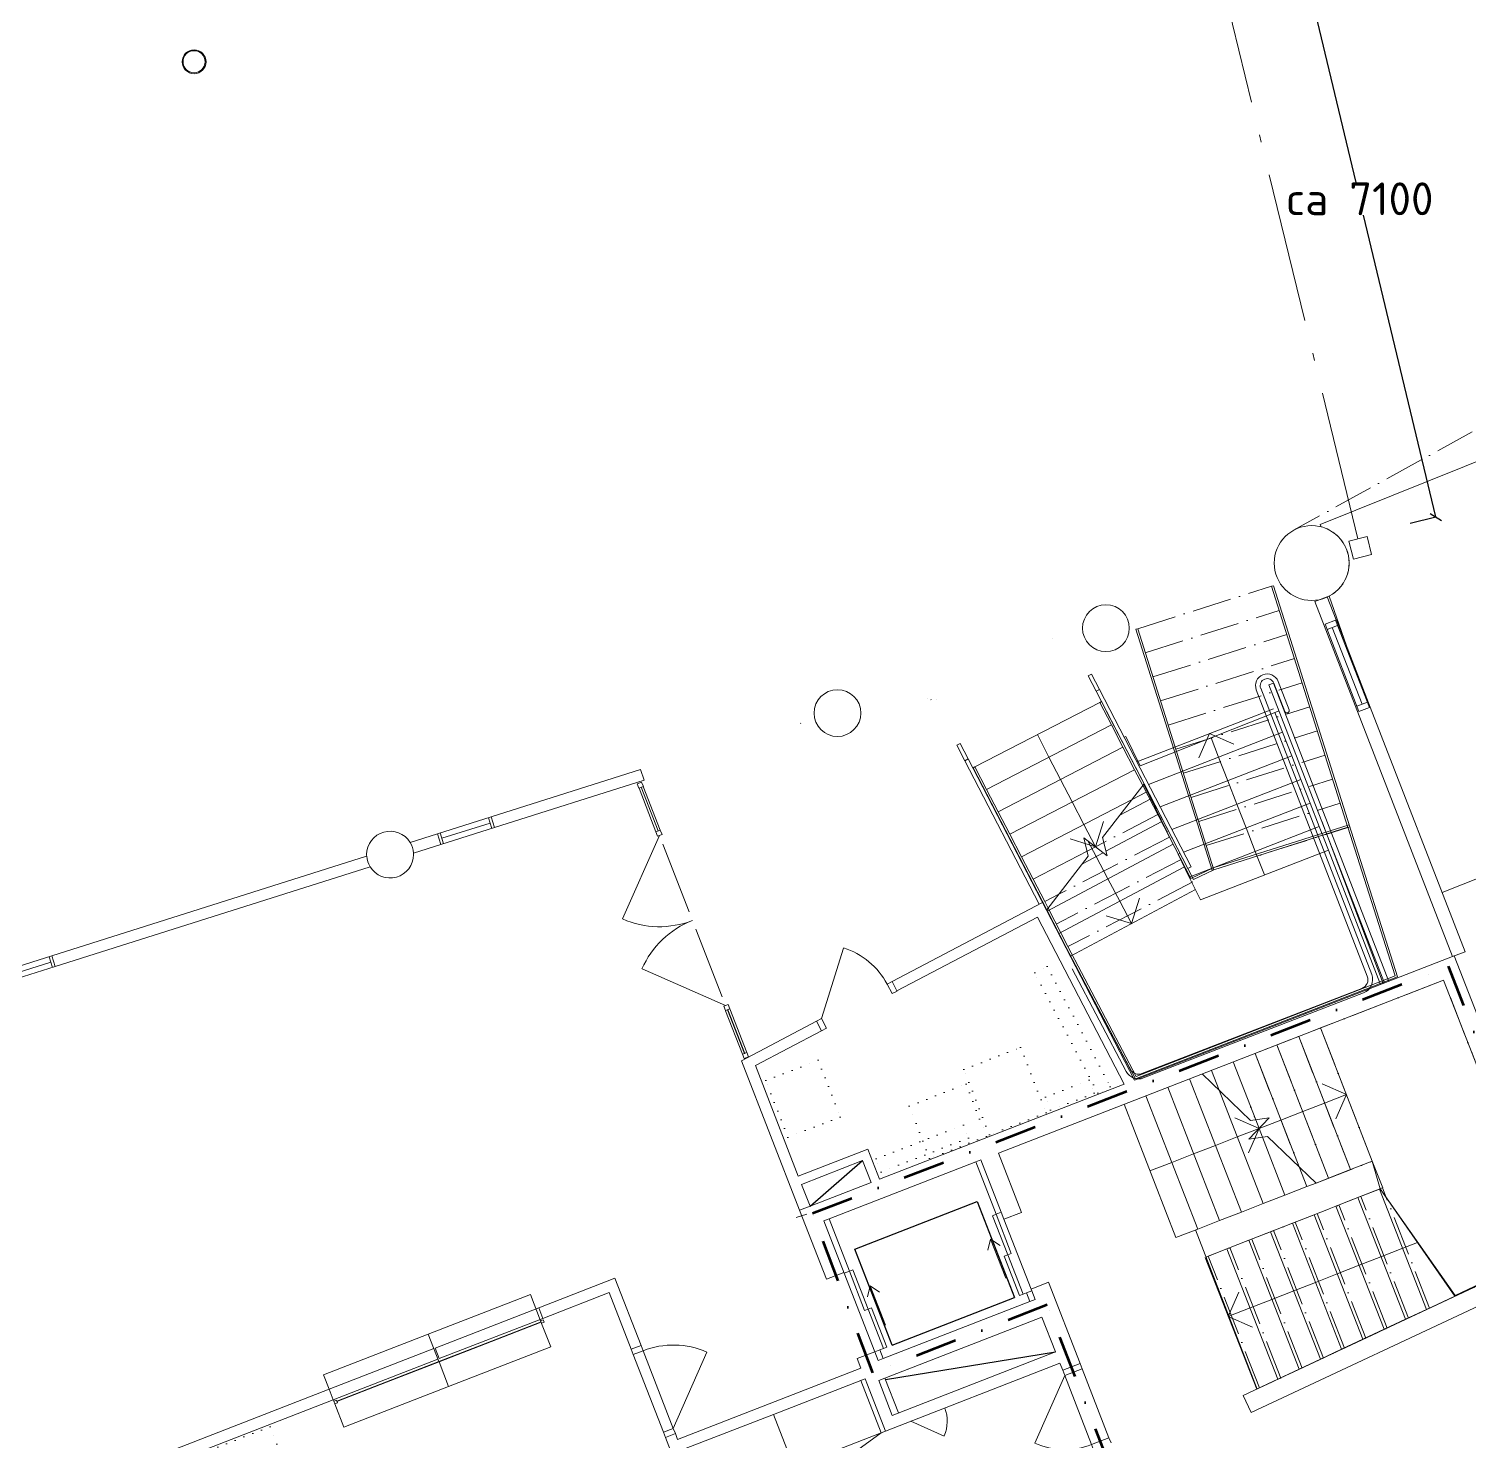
# Model space of a CAD drawing. Header units: millimetres. Extents: x -106764 to 80178, y -104573 to 57950.
# Drawn here: x -64953 to -49574, y -27259 to -12176 of the extents above; entities that cross this region are included whole.
import ezdxf

# ---------------------------------------------------------------- set-up
doc = ezdxf.new("R2010")
doc.units = ezdxf.units.MM
doc.header["$LTSCALE"] = 100
for name, pattern in [('1 Prickad', [1, 0, -1]), ('3 Punktstreckad', [6.2, 4.2, -1, 0, -1]), ('Brand EI 60', [10.5, 4.5, -3, 0, -3]), ('IMPORT-A_PSTRECK_4', [24, 16, -3.6, 0.8, -3.6]), ('IMPORT-DASHED_2', [6, 4, -2]), ('Overhead', [6.2, 4.2, -1, 0, -1])]:
    doc.linetypes.add(name, pattern=pattern)
doc.layers.get('DEFPOINTS').update_dxf_attribs({"lineweight": 9})
for name, color, linetype, lineweight in [('A-------T--', 1, 'Continuous', 13), ('A-13G---EDN', 1, 'Continuous', 9), ('A-27----', 1, '3 Punktstreckad', 13), ('A-27B---E-N', 7, 'Continuous', 18), ('A-27D---E-N', 7, 'Continuous', 9), ('A-3311-EA-', 3, 'Continuous', 9), ('A-42D--BE-N', 1, 'Continuous', 9), ('A-42D--CE-E', 1, 'Continuous', 13), ('A-42D--CE-N', 1, 'Continuous', 9), ('A-42D--FE-N', 1, 'Continuous', 9), ('A-43CB--E-N', 3, 'Continuous', 18), ('A-43CB--EJN', 1, 'Continuous', 9), ('A-44B---E-N', 1, 'Continuous', 9), ('A-45BY--E-N', 1, 'Continuous', 9), ('A-45CA--E-N', 1, 'Continuous', 9), ('A-45CA--EMN', 4, 'Overhead', 9), ('A-46B--BE-N', 1, 'Continuous', 9), ('A-46B--CE-N', 1, '1 Prickad', 9), ('A-46C---E-N', 1, 'Continuous', 9), ('A-B-B-EI-60', 6, 'Brand EI 60', 100), ('A036-B', 1, 'IMPORT-DASHED_2', 9), ('A037', 1, 'IMPORT-A_PSTRECK_4', 9), ('A042', 1, 'Continuous', 9), ('A046', 1, 'Continuous', 9), ('A046-O', 1, 'IMPORT-A_PSTRECK_4', 9), ('A050T', 1, 'Continuous', 9)]:
    doc.layers.add(name, color=color, linetype=linetype, lineweight=lineweight)
doc.styles.add('ISOCPEUR', font='isocpeur.ttf', dxfattribs={"height": 350})
doc.dimstyles.get("Standard").update_dxf_attribs({"dimtxt": 0.18, "dimasz": 0.18, "dimexe": 0.18, "dimexo": 0.0625, "dimgap": 0.09, "dimtad": 0, "dimtih": 1, "dimtoh": 1, "dimdec": 4, "dimzin": 0, "dimdsep": 46, "dimtxsty": 'Standard', "dimcen": 0.09, "dimadec": 0, "dimazin": 0, "dimtfac": 1, "dimtdec": 4, "dimtofl": 0, "dimtmove": 0, "dimatfit": 3, "dimfxl": 1, "dimtolj": 1, "dimtzin": 0, "dimarcsym": 0})

# ---------------------------------------------------------------- blocks, each defined once
blk = doc.blocks.new('Innerdörr standard - D90_B30_Bef-7228736-A-40_P0010')
at = {"layer": 'A-42D--CE-E'}
blk.add_line((382, 100), (-176, 659), dxfattribs=at)
blk.add_arc((382, 100), 790, 135, 180, dxfattribs=at)
at = {"layer": 'A-42D--CE-N'}
for p, q in [((-408, 100), (-468, 100)), ((382, 100), (-408, 100)), ((-408, 100), (-408, -100)), ((-408, 100), (-408, -100)), ((382, -100), (382, 100)), ((382, 100), (382, -100)), ((382, 100), (442, 100)), ((-408, -100), (-468, -100)), ((-408, -100), (382, -100)), ((442, -100), (382, -100))]:
    blk.add_line(p, q, dxfattribs=at)
blk = doc.blocks.new('Lucka - IL5x5 bef-2820718-A-40_P0010')
at = {"layer": 'A-42D--CE-E'}
blk.add_line((182, 65), (-93, 341), dxfattribs=at)
blk.add_arc((182, 65), 390, 135, 180, dxfattribs=at)
blk = doc.blocks.new('Hissfront_ABAKO - Sidoöppnande 900-3601878-A-40_P0010')
at = {"layer": 'A-13G---EDN'}
for p, q in [((25, 150), (125, 220)), ((25, 150), (125, 80)), ((475, 150), (25, 150))]:
    blk.add_line(p, q, dxfattribs=at)
at = {"layer": 'A-46C---E-N'}
for p, q in [((-200, 0), (-800, 0)), ((-800, 0), (-800, -60)), ((250, 40), (-200, 40)), ((-200, 40), (-200, 0)), ((-200, -60), (-200, 0)), ((-200, 0), (250, 0)), ((700, 80), (250, 80)), ((250, 80), (250, 40)), ((250, 40), (700, 40)), ((250, 0), (250, 40)), ((700, 40), (700, 80)), ((700, 40), (700, 0)), ((800, 0), (700, 0)), ((700, 0), (700, -60)), ((800, -60), (800, 0)), ((-800, -60), (-200, -60)), ((700, -60), (800, -60))]:
    blk.add_line(p, q, dxfattribs=at)
blk = doc.blocks.new('Hissfront_ABAKO - Sidoöppnande 900-3601882-A-40_P0010')
at = {"layer": 'A-13G---EDN'}
for p, q in [((25, -150), (125, -80)), ((25, -150), (125, -220)), ((475, -150), (25, -150))]:
    blk.add_line(p, q, dxfattribs=at)
at = {"layer": 'A-46C---E-N'}
for p, q in [((-800, 60), (-200, 60)), ((-800, 0), (-800, 60)), ((-200, 0), (-800, 0)), ((-200, 60), (-200, 0)), ((250, 0), (-200, 0)), ((-200, 0), (-200, -40)), ((250, -40), (250, 0)), ((700, 60), (800, 60)), ((700, 0), (700, 60)), ((800, 0), (700, 0)), ((700, -40), (700, 0)), ((800, 60), (800, 0)), ((-200, -40), (250, -40)), ((700, -40), (250, -40)), ((250, -40), (250, -80)), ((250, -80), (700, -80)), ((700, -80), (700, -40))]:
    blk.add_line(p, q, dxfattribs=at)
blk = doc.blocks.new('Innerdörr standard - D100_Bef-9576768-A-40_P0010')
at = {"layer": 'A-42D--CE-E'}
blk.add_line((432, 57), (-197, 686), dxfattribs=at)
blk.add_arc((432, 57), 890, 135, 180, dxfattribs=at)
at = {"layer": 'A-42D--CE-N'}
for p, q in [((-458, 57), (-518, 57)), ((432, 57), (-458, 57)), ((-458, 57), (-458, -57)), ((-458, 57), (-458, -57)), ((432, -57), (432, 57)), ((432, 57), (432, -57)), ((432, 57), (492, 57)), ((-458, -57), (-518, -57)), ((-458, -57), (432, -57)), ((492, -57), (432, -57))]:
    blk.add_line(p, q, dxfattribs=at)
blk = doc.blocks.new('Railing - Railing-7259918-A-40_P0010')
at = {"layer": 'A-45BY--E-N'}
for p, q in [((-51712, -19183), (-51665, -19165)), ((-51712, -19183), (-50478, -22366)), ((-50432, -22348), (-51665, -19165))]:
    blk.add_line(p, q, dxfattribs=at)
blk = doc.blocks.new('2D_Furniture_Generell_Rect - Rum 119-Kassaskåp liten-7859033-A-40_P0010')
at = {"layer": 'A-46B--CE-N'}
for p, q in [((-300, -325), (-300, 325)), ((-300, 325), (300, 325)), ((300, 325), (300, -325)), ((300, -325), (-300, -325))]:
    blk.add_line(p, q, dxfattribs=at)
blk = doc.blocks.new('2D_Furniture_Generell_Rect - Rum 119-Data-7859040-A-40_P0010')
at = {"layer": 'A-46B--CE-N'}
for p, q in [((-375, -325), (-375, 325)), ((-375, 325), (375, 325)), ((375, 325), (375, -325)), ((375, -325), (-375, -325))]:
    blk.add_line(p, q, dxfattribs=at)
blk = doc.blocks.new('2D_Furniture_Generell_Rect - Rum 119-Tele-7859043-A-40_P0010')
at = {"layer": 'A-46B--CE-N'}
for p, q in [((-75, -250), (-75, 250)), ((-75, 250), (75, 250)), ((75, 250), (75, -250)), ((75, -250), (-75, -250))]:
    blk.add_line(p, q, dxfattribs=at)
blk = doc.blocks.new('2D_Furniture_Generell_Rect - Rum 119-El säkerhet-7859046-A-40_P0010')
at = {"layer": 'A-46B--CE-N'}
for p, q in [((-75, -725), (-75, 725)), ((-75, 725), (75, 725)), ((75, 725), (75, -725)), ((75, -725), (-75, -725))]:
    blk.add_line(p, q, dxfattribs=at)
blk = doc.blocks.new('2D_Furniture_Generell_Rect - Rum 119-Säkerhet-7859048-A-40_P0010')
at = {"layer": 'A-46B--CE-N'}
for p, q in [((-75, -500), (-75, 500)), ((-75, 500), (75, 500)), ((75, 500), (75, -500)), ((75, -500), (-75, -500))]:
    blk.add_line(p, q, dxfattribs=at)
blk = doc.blocks.new('System Panel - Partiglas_ tunnt-8929777-A-40_P0010')
at = {"layer": 'A-42D--FE-N'}
for p, q in [((-250, 1), (250, 1)), ((-250, -1), (-250, 1)), ((250, -1), (250, 1)), ((250, -1), (-250, -1))]:
    blk.add_line(p, q, dxfattribs=at)
blk = doc.blocks.new('Rectangular Mullion - 50x50-8929786-A-40_P0010')
at = {"layer": 'A-42D--FE-N'}
for p, q in [((-57515, -22661), (-57334, -23127)), ((-57468, -22643), (-57287, -23109))]:
    blk.add_line(p, q, dxfattribs=at)
blk = doc.blocks.new('Rectangular Mullion - 50x50-8929613-A-40_P0010')
at = {"layer": 'A-42D--FE-N'}
for p, q in [((0, 25), (-50, 25)), ((-50, 25), (-50, -25)), ((0, 25), (0, -25)), ((-50, -25), (0, -25))]:
    blk.add_line(p, q, dxfattribs=at)
blk = doc.blocks.new('Rectangular Mullion - 50x50-8929614-A-40_P0010')
at = {"layer": 'A-42D--FE-N'}
for p, q in [((0, 25), (-50, 25)), ((-50, 25), (-50, -25)), ((0, 25), (0, -25)), ((-50, -25), (0, -25))]:
    blk.add_line(p, q, dxfattribs=at)
blk = doc.blocks.new('CW Pardörr-Glas-Ram1 - UTAN TVÄRPOST-fasadparti - SG _SÄK_GLAS__Bef-8929789-A-40_P0010')
at = {"layer": 'A-13G---EDN'}
for p, q in [((-975, 5), (-286, 694)), ((975, 5), (286, 694))]:
    blk.add_line(p, q, dxfattribs=at)
for centre, start, end in [((-975, 5), 0, 45), ((975, 5), 135, 180)]:
    blk.add_arc(centre, 975, start, end, dxfattribs=at)
at = {"layer": 'A-42D--CE-N'}
for p, q in [((-875, 5), (-100, 5)), ((100, 5), (875, 5))]:
    blk.add_line(p, q, dxfattribs=at)
blk = doc.blocks.new('Rectangular Mullion - 50x50-8929771-A-40_P0010')
at = {"layer": 'A-42D--FE-N'}
for p, q in [((-58438, -20284), (-58257, -20750)), ((-58392, -20266), (-58211, -20732))]:
    blk.add_line(p, q, dxfattribs=at)
blk = doc.blocks.new('System Panel - Partiglas_ tunnt Mörkt-9292652-A-40_P0010')
at = {"layer": 'A-42D--FE-N'}
for p, q in [((-285, 1), (285, 1)), ((-285, -1), (-285, 1)), ((285, -1), (285, 1)), ((285, -1), (-285, -1))]:
    blk.add_line(p, q, dxfattribs=at)
blk = doc.blocks.new('Rectangular Mullion - 30 mm rektangulär spröjs-8237939-A-40_P0010')
at = {"layer": 'A-42D--FE-N'}
for p, q in [((0, 15), (-30, 15)), ((-30, 15), (-30, -15)), ((0, 15), (0, -15)), ((-30, -15), (0, -15))]:
    blk.add_line(p, q, dxfattribs=at)
blk = doc.blocks.new('Rectangular Mullion - 30 mm rektangulär spröjs-8237940-A-40_P0010')
at = {"layer": 'A-42D--FE-N'}
for p, q in [((0, 15), (-30, 15)), ((-30, 15), (-30, -15)), ((0, 15), (0, -15)), ((-30, -15), (0, -15))]:
    blk.add_line(p, q, dxfattribs=at)
blk = doc.blocks.new('System Panel - Partiglas_ tunnt Mörkt-9315786-A-40_P0010')
at = {"layer": 'A-42D--FE-N'}
for p, q in [((-300, 1), (300, 1)), ((-300, -1), (-300, 1)), ((300, -1), (300, 1)), ((300, -1), (-300, -1))]:
    blk.add_line(p, q, dxfattribs=at)
blk = doc.blocks.new('System Panel - Partiglas_ tunnt Mörkt-9315730-A-40_P0010')
at = {"layer": 'A-42D--FE-N'}
for p, q in [((-300, 1), (300, 1)), ((-300, -1), (-300, 1)), ((300, -1), (300, 1)), ((300, -1), (-300, -1))]:
    blk.add_line(p, q, dxfattribs=at)
blk = doc.blocks.new('System Panel - Partiglas_ tunnt Mörkt-9292649-A-40_P0010')
at = {"layer": 'A-42D--FE-N'}
for p, q in [((-285, 1), (285, 1)), ((-285, -1), (-285, 1)), ((285, -1), (285, 1)), ((285, -1), (-285, -1))]:
    blk.add_line(p, q, dxfattribs=at)
blk = doc.blocks.new('1-luftsfönster - runt - fast - 1000-RAK SMYG-8355677-A-40_P0010')
at = {"layer": 'A-42D--BE-N'}
for p, q in [((500, 73), (-500, 73)), ((-500, 73), (-500, 63)), ((-500, 63), (-500, -57)), ((-500, 63), (-500, -57)), ((-500, 63), (500, 63)), ((-440, 63), (-440, -57)), ((-440, 3), (440, 3)), ((440, 63), (440, -57)), ((500, 63), (500, 73)), ((500, -57), (500, 63)), ((500, 63), (500, -57)), ((-500, -57), (500, -57)), ((-500, -57), (500, -57))]:
    blk.add_line(p, q, dxfattribs=at)
blk = doc.blocks.new('1-luftsfönster - runt - fast - Gästentré-diam 800-8881076-A-40_P0010')
at = {"layer": 'A-42D--BE-N'}
for p, q in [((400, 60), (-400, 60)), ((-400, 60), (-400, 59)), ((400, 60), (-400, 60)), ((-400, 60), (-400, -60)), ((-400, 59), (-400, -61)), ((-400, 59), (-400, -61)), ((-400, 59), (400, 59)), ((-370, 59), (-370, -61)), ((370, 59), (370, -61)), ((400, 59), (400, 60)), ((400, -60), (400, 60)), ((400, -61), (400, 59)), ((400, 59), (400, -61)), ((-400, -60), (400, -60)), ((-400, -61), (400, -61)), ((-400, -61), (400, -61)), ((-370, -1), (370, -1))]:
    blk.add_line(p, q, dxfattribs=at)
blk = doc.blocks.new('1-luftsfönster - runt - fast - Gästentre-diam 600-8881075-A-40_P0010')
at = {"layer": 'A-42D--BE-N'}
for p, q in [((300, 60), (-300, 60)), ((-300, 60), (-300, 59)), ((300, 60), (-300, 60)), ((-300, 60), (-300, -60)), ((-300, 59), (-300, -61)), ((-300, 59), (-300, -61)), ((-300, 59), (300, 59)), ((-270, 59), (-270, -61)), ((270, 59), (270, -61)), ((300, 59), (300, 60)), ((300, -60), (300, 60)), ((300, -61), (300, 59)), ((300, 59), (300, -61)), ((-300, -60), (300, -60)), ((-300, -61), (300, -61)), ((-300, -61), (300, -61)), ((-270, -1), (270, -1))]:
    blk.add_line(p, q, dxfattribs=at)
blk = doc.blocks.new('Hurts Biljettkassa - Hurts Biljettkassa-9293444-A-40_P0010')
at = {"layer": 'A-46B--CE-N'}
for p, q in [((800, 400), (0, 400)), ((0, 400), (0, 0)), ((800, 0), (800, 400)), ((0, 0), (800, 0))]:
    blk.add_line(p, q, dxfattribs=at)
blk = doc.blocks.new('Innerdörr standard - D90_Bef-9258540-A-40_P0010')
at = {"layer": 'A-42D--CE-E'}
blk.add_line((382, -57), (-176, -615), dxfattribs=at)
blk.add_arc((382, -57), 790, 180, 225, dxfattribs=at)
at = {"layer": 'A-42D--CE-N'}
for p, q in [((-408, 57), (-468, 57)), ((-408, -57), (-408, 57)), ((382, -57), (382, 57)), ((442, 57), (382, 57)), ((-408, -57), (-468, -57)), ((382, -57), (442, -57))]:
    blk.add_line(p, q, dxfattribs=at)
blk = doc.blocks.new('Rectangular Mullion - 50x50-8929611-A-40_P0010')
at = {"layer": 'A-42D--FE-N'}
for p, q in [((25, 25), (-25, 25)), ((-25, 25), (-25, -25)), ((25, 25), (25, -25)), ((-25, -25), (25, -25))]:
    blk.add_line(p, q, dxfattribs=at)
blk = doc.blocks.new('Skåp-HS_2 luckor - b1000 h2100-9399224-A-40_P0010')
at = {"layer": 'A-13G---EDN'}
for p, q in [((-455, -600), (28, -729)), ((545, -600), (62, -729))]:
    blk.add_line(p, q, dxfattribs=at)
at = {"layer": 'A-46B--BE-N'}
for p, q in [((545, 0), (-455, 0)), ((-455, 0), (-455, -600)), ((545, -600), (545, 0)), ((-455, -600), (545, -600))]:
    blk.add_line(p, q, dxfattribs=at)
blk = doc.blocks.new('Skåp-PB-HS - h2100-9399846-A-40_P0010')
at = {"layer": 'A-46B--BE-N'}
blk.add_line((20, -600), (70, -600), dxfattribs=at)
blk = doc.blocks.new('_Oblique')
at = {"color": 0, "linetype": 'ByBlock', "lineweight": -2}
blk.add_line((-0.5, -0.5), (0.5, 0.5), dxfattribs=at)
blk = doc.blocks.new('*D748')
at = {"layer": 'A-------T--', "color": 0, "lineweight": -2, "transparency": 16777216}
for p, q in [((-51851, -10547), (-51583, -10483)), ((-51583, -10483), (-50786, -13816)), ((-49931, -17389), (-50702, -14166)), ((-50204, -17454), (-49931, -17389))]:
    blk.add_line(p, q, dxfattribs=at)
at = {"layer": 'DEFPOINTS', "color": 0, "transparency": 16777216}
for p in [(-51851, -10547), (-50204, -17454), (-49931, -17389)]:
    blk.add_point(p, dxfattribs=at)
at = {"layer": 'A-------T--', "color": 0, "lineweight": -2, "transparency": 16777216, "xscale": 100, "yscale": 100, "zscale": 100}
for p, rotation in [((-51583, -10483), 103.4531018111187), ((-49931, -17389), 283.4531018111188)]:
    blk.add_blockref('_Oblique', p, dxfattribs=dict(at, rotation=rotation))
at = {"layer": 'A-------T--', "color": 0, "transparency": 16777216, "insert": (-50744, -13991), "char_height": 350, "attachment_point": 5, "style": 'ISOCPEUR'}
blk.add_mtext('\\A1;ca 7100', dxfattribs=at)

msp = doc.modelspace()

# ---------------------------------------------------------------- linework, layer by layer
for p, q in [((-56612.1, -24749.2), (-56050.2, -24262.7)), ((-56133.8, -25207.1), (-54828.9, -24700)), ((-54828.9, -24700), (-54430.5, -25725.4)), ((-55735.4, -26232.4), (-56133.8, -25207.1)), ((-55735.4, -26232.4), (-54430.5, -25725.4)), ((-55807, -26600.4), (-53990.5, -26305.5))]:
    msp.add_line(p, q)
at = {"layer": 'A-27----'}
msp.add_line((-43567.6, -13189.5), (-51449, -17530.6), dxfattribs=at)
at = {"layer": 'A-27B---E-N'}
for p, q in [((-53146.2, -23402.5), (-49733.1, -22076.4)), ((-49733.1, -22076.4), (-48709.3, -24711.4)), ((-54600.9, -24182.3), (-49847.1, -22335.2)), ((-48949.4, -24645.6), (-49847.1, -22335.2)), ((-55871.1, -24461.3), (-53258.7, -23446.2)), ((-56409.2, -24885), (-54843.2, -24276.5)), ((-54354.6, -24816.2), (-54600.9, -24182.3)), ((-56612.1, -24749.2), (-55959.6, -24495.7)), ((-56724, -24792.7), (-56437.9, -25529.1)), ((-54570, -24814), (-54541, -24888.6)), ((-54541, -24888.6), (-54354.6, -24816.2)), ((-56251.4, -25456.6), (-56437.9, -25529.1)), ((-49149.2, -25439.1), (-51988.6, -26772.4)), ((-54251.3, -25634.3), (-54064.9, -25561.9)), ((-54251.3, -25634.3), (-54244.1, -25652.9)), ((-53728.1, -26428.7), (-54064.9, -25561.9)), ((-51903.6, -26953.4), (-48881, -25534.2)), ((-55829.7, -26376.3), (-54263.8, -25767.9)), ((-54135.4, -25932.6), (-55878.4, -26609.8)), ((-54135.4, -25932.6), (-53990.5, -26305.5)), ((-55921.8, -26304.9), (-56108.3, -26377.3)), ((-56108.3, -26377.3), (-56068.4, -26479.8)), ((-53943.4, -26426.6), (-53914.5, -26501.2)), ((-53914.5, -26501.2), (-53728.1, -26428.7)), ((-56025, -26591.7), (-55999.6, -26656.9)), ((-51988.6, -26772.4), (-51903.6, -26953.4))]:
    msp.add_line(p, q, dxfattribs=at)
at = {"layer": 'A-27D---E-N'}
for centre, radius, start, end in [((-63188.8, -12527.6), 127.5, 0, 180), ((-63188.8, -12527.6), 117.5, 0, 180), ((-63188.8, -12527.6), 127.5, 180, 0), ((-63188.8, -12527.6), 117.5, 180, 0), ((-51256, -17881), 400, 0, 180), ((-51256, -17881), 400, 180, 0), ((-53452.8, -18576.1), 250, 0, 180), ((-53452.8, -18576.1), 250, 180, 360), ((-56319.5, -19483.1), 250, 0, 180), ((-56319.5, -19483.1), 250, 180, 360), ((-61096.4, -20994.5), 250, 31.44397, 180), ((-61096.4, -20994.5), 250, 3.67089, 31.44397), ((-61096.4, -20994.5), 250, 180, 183.67089), ((-61096.4, -20994.5), 250, 183.67089, 211.44397), ((-61096.4, -20994.5), 250, 211.44397, 0), ((-61096.4, -20994.5), 250, 0, 3.67089)]:
    msp.add_arc(centre, radius, start, end, dxfattribs=at)
at = {"layer": 'A-3311-EA-'}
msp.add_line((-56645.8, -24835.7), (-56760.3, -24871.4), dxfattribs=at)
at = {"layer": 'A-43CB--E-N'}
for p, q in [((-51088.8, -18240.3), (-51223.9, -18292.8)), ((-49750.8, -22084), (-51223.9, -18292.8)), ((-51088.8, -18240.3), (-50992.8, -18487.3)), ((-53558.3, -19249), (-53522.8, -19230.6)), ((-52577.6, -21142.6), (-53558.3, -19249)), ((-53522.8, -19230.6), (-52542.1, -21124.2)), ((-50630.6, -19419.4), (-49615.7, -22031.5)), ((-54958, -19991.8), (-54922.5, -19973.4)), ((-54164.7, -21523.2), (-54958, -19991.8)), ((-54922.5, -19973.4), (-53146.2, -23402.5)), ((-58420.4, -20084.9), (-60018.1, -20590.4)), ((-58420.4, -20084.9), (-58384.2, -20199.3)), ((-58384.2, -20199.3), (-59981.9, -20704.8)), ((-60883.1, -20864.1), (-60590.1, -20771.4)), ((-60846.9, -20978.5), (-60553.9, -20885.8)), ((-61345.9, -21010.5), (-64709.1, -22074.6)), ((-61309.7, -21124.9), (-64672.9, -22189.1)), ((-52577.6, -21142.6), (-52542.1, -21124.2)), ((-54129.2, -21504.8), (-55736.4, -22350.5)), ((-54164.7, -21523.2), (-54129.2, -21504.8)), ((-55683.5, -22450.9), (-54183.2, -21661.5)), ((-53258.7, -23446.2), (-54183.2, -21661.5)), ((-49615.7, -22031.5), (-49750.8, -22084)), ((-55683.5, -22450.9), (-55736.4, -22350.5)), ((-56541.7, -22774.2), (-57344.2, -23196.5)), ((-57195.9, -23246.7), (-56488.8, -22874.7)), ((-56488.8, -22874.7), (-56541.7, -22774.2)), ((-56724, -24792.7), (-57344.2, -23196.5)), ((-57195.9, -23246.7), (-56737.1, -24427.7)), ((-56737.1, -24427.7), (-55996, -24139.7)), ((-55996, -24139.7), (-55871.1, -24461.3)), ((-56050.2, -24262.7), (-56702.7, -24516.2)), ((-55959.6, -24495.7), (-56050.2, -24262.7)), ((-56702.7, -24516.2), (-56612.1, -24749.2)), ((-56612.1, -24749.2), (-56724, -24792.7)), ((-58694.8, -25518.8), (-59509.4, -25835.3)), ((-58415.9, -26236.5), (-58694.8, -25518.8)), ((-58757.2, -25671.8), (-59466, -25947.2)), ((-58757.2, -25671.8), (-58521.7, -26277.6)), ((-59509.4, -25835.3), (-59466, -25947.2)), ((-58415.9, -26236.5), (-58521.7, -26277.6)), ((-53943.4, -26426.6), (-55807.6, -27151)), ((-55733.6, -26982.7), (-53990.5, -26305.5)), ((-58025.9, -27240.4), (-56068.4, -26479.8)), ((-56025, -26591.7), (-56071.6, -26609.8)), ((-64269, -27684.7), (-61746.5, -26704.5)), ((-61746.5, -26704.5), (-61703, -26816.4)), ((-55807.6, -27151), (-55999.6, -26656.9)), ((-55878.4, -26609.8), (-55733.6, -26982.7)), ((-64225.5, -27796.5), (-61703, -26816.4)), ((-58050.1, -27178), (-58155.9, -27219.1)), ((-58155.9, -27219.1), (-57870.9, -27952.7)), ((-58025.9, -27240.4), (-58050.1, -27178))]:
    msp.add_line(p, q, dxfattribs=at)
at = {"layer": 'A-43CB--EJN'}
for p, q in [((-53643.6, -19084.3), (-53608, -19066)), ((-53608, -19066), (-53522.8, -19230.6)), ((-53558.3, -19249), (-53643.6, -19084.3)), ((-55043.3, -19827.1), (-55007.8, -19808.7)), ((-54958, -19991.8), (-55043.3, -19827.1)), ((-55007.8, -19808.7), (-54922.5, -19973.4)), ((-60614, -26264.5), (-59509.4, -25835.3)), ((-59466, -25947.2), (-60570.5, -26376.4)), ((-61746.5, -26704.5), (-60627.9, -26269.9)), ((-60570.5, -26376.4), (-60614, -26264.5)), ((-60584.5, -26381.8), (-61703, -26816.4))]:
    msp.add_line(p, q, dxfattribs=at)
at = {"layer": 'A-44B---E-N'}
for p, q in [((-51165.5, -17467.5), (-48503.1, -16398.8)), ((-51165.5, -17467.5), (-51154.9, -17494)), ((-51154.9, -17494), (-51136.4, -17499.3)), ((-51062.5, -18231.1), (-51069.4, -18234.8)), ((-51069.4, -18234.8), (-50885.5, -18763.5)), ((-53085.5, -20044.8), (-51604.6, -19459.6)), ((-53259.5, -19739), (-53240.3, -19731.4)), ((-53240.3, -19731.4), (-53085.5, -20044.8)), ((-54740.5, -20324.8), (-54736.3, -20323.1)), ((-51148.4, -20636.6), (-50491, -22370.8)), ((-50520.1, -22382.1), (-51077.9, -20946.7)), ((-49861.4, -21399.2), (-48837.5, -20988.1)), ((-52496.2, -21367.9), (-53832.3, -22078)), ((-56409.2, -24885), (-54843.2, -24276.5)), ((-54541, -24888.6), (-54251.3, -25634.3)), ((-51838.6, -26701.9), (-52497.4, -25002.2)), ((-55921.8, -26304.9), (-56247.8, -25466)), ((-55813.2, -26584.5), (-54135.4, -25932.6)), ((-55668.3, -26957.4), (-55813.2, -26584.5))]:
    msp.add_line(p, q, dxfattribs=at)
at = {"layer": 'A-44B---E-N', "flags": 128}
for points in [[(-51104.8, -17510.7), (-51090.3, -17516.9), (-51072.6, -17525.5)], [(-51043.4, -17542.2), (-51030.6, -17550.5), (-51014.1, -17562.4)], [(-50988.2, -17583.9), (-50977.5, -17593.8), (-50962.9, -17608.8)], [(-50941, -17634.4), (-50932.6, -17645.6), (-50920.4, -17663.4)], [(-50903.3, -17692.3), (-50897.2, -17704.2), (-50887.9, -17724.4)], [(-50876.1, -17755.9), (-50872.3, -17768), (-50866.5, -17790.2)], [(-50860.2, -17823.2), (-50858.6, -17835.2), (-50856.6, -17858.6)], [(-50864.1, -17960.8), (-50866.4, -17971.4), (-50872.8, -17995.5)], [(-50856.2, -17892.2), (-50856.6, -17903.6), (-50858.8, -17927.8)], [(-50955.3, -18144.8), (-50961.3, -18151.5), (-50980.2, -18170.7)], [(-50914.4, -18089.1), (-50919.5, -18097.2), (-50934.4, -18118.8)], [(-50883.7, -18027.1), (-50887.5, -18036.6), (-50898.2, -18059.8)], [(-51005.2, -18192.6), (-51011.8, -18197.8), (-51034.2, -18213.8)]]:
    msp.add_lwpolyline(points, dxfattribs=at)
at = {"layer": 'A-45CA--E-N'}
for p, q in [((-51664.5, -18123.2), (-51683.6, -18129.2)), ((-50869.1, -20703.4), (-51683.6, -18129.2)), ((-50850.1, -20697.4), (-51664.5, -18123.2)), ((-53113.7, -18581.7), (-53132.8, -18587.7)), ((-52318.3, -21161.9), (-53132.8, -18587.7)), ((-52299.2, -21155.9), (-53113.7, -18581.7)), ((-53518.9, -19368.4), (-54851.1, -20057.9)), ((-53518.9, -19368.4), (-54851.1, -20057.9)), ((-53501.2, -19359.2), (-53518.9, -19368.4)), ((-53518.9, -19368.4), (-53394.8, -19608.2)), ((-53452.5, -19453.3), (-53045.7, -20239.3)), ((-53122.6, -20003.2), (-51664.6, -19436.7)), ((-51566.8, -19688.3), (-51648.9, -19477)), ((-53394.8, -19608.2), (-54727, -20297.7)), ((-53394.8, -19608.2), (-54727, -20297.7)), ((-53394.8, -19608.2), (-53270.7, -19848)), ((-54185, -19713.2), (-54060.9, -19953)), ((-52997.8, -20244.4), (-51566.8, -19688.3)), ((-52997.8, -20244.4), (-51566.8, -19688.3)), ((-52347.4, -19702), (-52461.3, -19960.8)), ((-52347.4, -19702), (-52088.5, -19816)), ((-52249.6, -19953.6), (-52330.1, -19746.3)), ((-51469, -19940), (-51566.8, -19688.3)), ((-53270.7, -19848), (-54602.8, -20537.5)), ((-53270.7, -19848), (-54602.8, -20537.5)), ((-54060.9, -19953), (-53936.8, -20192.7)), ((-53270.7, -19848), (-53146.6, -20087.8)), ((-52872.9, -20485.5), (-51469, -19940)), ((-52872.9, -20485.5), (-51469, -19940)), ((-52151.8, -20205.3), (-52249.6, -19953.6)), ((-51371.2, -20191.7), (-51469, -19940)), ((-54851.1, -20057.9), (-54868.8, -20067.1)), ((-54868.8, -20067.1), (-54083.2, -21584.9)), ((-54851.1, -20057.9), (-54727, -20297.7)), ((-53146.6, -20087.8), (-54478.7, -20777.3)), ((-53146.6, -20087.8), (-54478.7, -20777.3)), ((-53171.4, -19996), (-53168.5, -20001.9)), ((-53146.6, -20087.8), (-53059.1, -20256.7)), ((-54727, -20297.7), (-54602.8, -20537.5)), ((-53936.8, -20192.7), (-53812.7, -20432.5)), ((-53488.1, -20813.1), (-53045.7, -20239.3)), ((-53059.1, -20256.7), (-52544.7, -21250.6)), ((-53040.9, -20261.1), (-53049.4, -20244.1)), ((-53045.7, -20239.3), (-52517.5, -21259.7)), ((-53040.9, -20261.1), (-53035.3, -20258.9)), ((-53040.9, -20261.1), (-53035.3, -20258.9)), ((-52921.3, -20504.3), (-53040.9, -20261.1)), ((-52748, -20726.6), (-51371.2, -20191.7)), ((-52748, -20726.6), (-51371.2, -20191.7)), ((-52054, -20457), (-52151.8, -20205.3)), ((-51273.4, -20443.4), (-51371.2, -20191.7)), ((-54697.8, -20397.6), (-54701.6, -20399.7)), ((-54697.8, -20397.6), (-54701.6, -20399.7)), ((-53174.3, -20406.1), (-54354.6, -21017.1)), ((-53174.3, -20406.1), (-54354.6, -21017.1)), ((-53812.7, -20432.5), (-53688.6, -20672.3)), ((-52973.4, -20398.4), (-53303.8, -20574.1)), ((-52973.4, -20398.4), (-53303.8, -20574.1)), ((-52623.1, -20967.8), (-51273.4, -20443.4)), ((-52623.1, -20967.8), (-51273.4, -20443.4)), ((-51175.6, -20695), (-51273.4, -20443.4)), ((-54602.8, -20537.5), (-54478.7, -20777.3)), ((-52921.3, -20504.3), (-52910.4, -20500.1)), ((-52921.3, -20504.3), (-52910.4, -20500.1)), ((-52801.6, -20747.5), (-52921.3, -20504.3)), ((-51956.2, -20708.6), (-52054, -20457)), ((-54573.6, -20637.4), (-54577.5, -20639.5)), ((-54573.6, -20637.4), (-54577.5, -20639.5)), ((-53688.6, -20672.3), (-53564.4, -20912.1)), ((-53564.4, -20912.1), (-53478.8, -20642.5)), ((-52854.1, -20640.8), (-53452.6, -20958.9)), ((-52854.1, -20640.8), (-53452.6, -20958.9)), ((-52801.6, -20747.5), (-52785.5, -20741.2)), ((-52801.6, -20747.5), (-52785.5, -20741.2)), ((-52681.9, -20990.6), (-52801.6, -20747.5)), ((-52562.3, -21233.8), (-51175.6, -20695)), ((-52562.3, -21233.8), (-51175.6, -20695)), ((-50855.1, -20677.3), (-52306.6, -21137.3)), ((-50868.1, -20702.4), (-52299.2, -21155.9)), ((-51858.4, -20960.3), (-51956.2, -20708.6)), ((-51077.9, -20946.7), (-51175.6, -20695)), ((-50869.1, -20703.4), (-50850.1, -20697.4)), ((-50365.4, -22288.7), (-50868.1, -20702.4)), ((-50340.7, -22300.5), (-50855.1, -20677.3)), ((-54478.7, -20777.3), (-54354.6, -21017.1)), ((-54449.5, -20877.2), (-54453.3, -20879.2)), ((-54449.5, -20877.2), (-54453.3, -20879.2)), ((-52734.8, -20883.2), (-54080.7, -21598.5)), ((-52734.8, -20883.2), (-54080.7, -21598.5)), ((-53564.4, -20912.1), (-53834, -20826.4)), ((-53688.2, -20816.7), (-53440.7, -21007.5)), ((-53640.8, -21011.1), (-53688.2, -20816.7)), ((-53646.6, -20848.7), (-53558.2, -21015)), ((-53475.2, -20865.9), (-53564.4, -20912.1)), ((-53475.2, -20865.9), (-53564.4, -20912.1)), ((-53440.7, -21007.5), (-53488.1, -20813.1)), ((-54354.6, -21017.1), (-54230.5, -21256.8)), ((-53653.6, -20958.3), (-54230.5, -21256.8)), ((-53653.6, -20958.3), (-54230.5, -21256.8)), ((-54083.2, -21584.9), (-53640.8, -21011.1)), ((-53482.9, -20975), (-53703.3, -21092.1)), ((-53482.9, -20975), (-53703.3, -21092.1)), ((-53558.2, -21015), (-53431.5, -21253.5)), ((-52681.9, -20990.6), (-52660.6, -20982.3)), ((-52681.9, -20990.6), (-52660.6, -20982.3)), ((-52562.3, -21233.8), (-52681.9, -20990.6)), ((-52442.6, -21477), (-51077.9, -20946.7)), ((-52442.6, -21477), (-51077.9, -20946.7)), ((-51760.6, -21212), (-51858.4, -20960.3)), ((-54325.4, -21117), (-54329.1, -21119)), ((-54325.4, -21117), (-54329.1, -21119)), ((-52615.5, -21125.6), (-53956.5, -21838.2)), ((-52615.5, -21125.6), (-53956.5, -21838.2)), ((-52306.6, -21137.3), (-52544.7, -21250.6)), ((-52299.2, -21155.9), (-52517.5, -21259.7)), ((-52318.3, -21161.9), (-52299.2, -21155.9)), ((-54230.5, -21256.8), (-54106.4, -21496.6)), ((-54201.3, -21356.8), (-54204.9, -21358.7)), ((-54201.3, -21356.8), (-54204.9, -21358.7)), ((-52496.2, -21367.9), (-53832.3, -22078)), ((-53431.5, -21253.5), (-53304.8, -21491.9)), ((-52442.6, -21477), (-52562.3, -21233.8)), ((-53954.5, -21418), (-54106.4, -21496.6)), ((-53954.5, -21418), (-54106.4, -21496.6)), ((-54106.4, -21496.6), (-54069.7, -21567.4)), ((-53304.8, -21491.9), (-53178.1, -21730.3)), ((-53178.1, -21730.3), (-53095.3, -21459.8)), ((-54083.2, -21584.9), (-53875.9, -21985.4)), ((-54069.7, -21567.4), (-53858.2, -21976.2)), ((-53178.1, -21730.3), (-53448.6, -21647.6)), ((-53875.9, -21985.4), (-53138.1, -23387.5)), ((-53858.2, -21976.2), (-53128.7, -23362.4)), ((-53128.7, -23362.4), (-50365.4, -22288.7)), ((-53138.1, -23387.5), (-50340.7, -22300.5)), ((-51161.4, -22845.9), (-50608.7, -24268.3)), ((-51161.4, -22845.9), (-50608.7, -24268.3)), ((-51627.5, -23027), (-51074.7, -24449.4)), ((-51627.5, -23027), (-51074.7, -24449.4)), ((-51394.4, -22936.4), (-50841.7, -24358.9)), ((-51394.4, -22936.4), (-50841.7, -24358.9)), ((-52093.5, -23208.1), (-51853.5, -23825.7)), ((-52093.5, -23208.1), (-51853.5, -23825.7)), ((-51860.5, -23117.5), (-51390, -24328.5)), ((-51860.5, -23117.5), (-51390, -24328.5)), ((-51907.4, -23832.8), (-52425.2, -23336.9)), ((-52326.5, -23298.6), (-52244.3, -23510.1)), ((-52326.5, -23298.6), (-52244.3, -23510.1)), ((-52792.6, -23479.7), (-52239.9, -24902.2)), ((-52792.6, -23479.7), (-52239.9, -24902.2)), ((-52559.6, -23389.2), (-52006.8, -24811.6)), ((-52559.6, -23389.2), (-52006.8, -24811.6)), ((-52244.3, -23510.1), (-51773.8, -24721.1)), ((-52244.3, -23510.1), (-51773.8, -24721.1)), ((-50885, -23557.1), (-51143.9, -23443.1)), ((-53258.6, -23660.8), (-52705.9, -25083.3)), ((-53258.6, -23660.8), (-52705.9, -25083.3)), ((-53025.6, -23570.3), (-52472.9, -24992.7)), ((-53025.6, -23570.3), (-52472.9, -24992.7)), ((-51351.1, -23738.2), (-51118.1, -23647.7)), ((-51118.1, -23647.7), (-50885, -23557.1)), ((-50885, -23557.1), (-50999, -23816)), ((-51817.2, -23919.3), (-52076, -23805.3)), ((-51925.2, -24032.2), (-51709.1, -23806.5)), ((-51709.1, -23806.5), (-51907.4, -23832.8)), ((-51853.5, -23825.7), (-51817.2, -23919.3)), ((-51853.5, -23825.7), (-51817.2, -23919.3)), ((-51817.2, -23919.3), (-51584.1, -23828.8)), ((-51584.1, -23828.8), (-51351.1, -23738.2)), ((-52050.2, -24009.9), (-51817.2, -23919.3)), ((-51817.2, -23919.3), (-51931.1, -24178.2)), ((-51817.2, -23919.3), (-51780.8, -24012.9)), ((-51817.2, -23919.3), (-51780.8, -24012.9)), ((-52516.2, -24190.9), (-52283.2, -24100.4)), ((-52283.2, -24100.4), (-52050.2, -24009.9)), ((-51726.9, -24005.8), (-51925.2, -24032.2)), ((-51780.8, -24012.9), (-51540.8, -24630.6)), ((-51780.8, -24012.9), (-51540.8, -24630.6)), ((-51209.1, -24501.7), (-51726.9, -24005.8)), ((-52982.3, -24372), (-52749.3, -24281.5)), ((-52749.3, -24281.5), (-52516.2, -24190.9)), ((-50841.7, -24358.9), (-50608.7, -24268.3)), ((-50608.7, -24268.3), (-50525, -24564)), ((-51390, -24328.5), (-51307.8, -24540)), ((-51390, -24328.5), (-51307.8, -24540)), ((-51209.1, -24501.7), (-51074.7, -24449.4)), ((-51074.7, -24449.4), (-50841.7, -24358.9)), ((-51540.8, -24630.6), (-51307.8, -24540)), ((-51307.8, -24540), (-51209.1, -24501.7)), ((-50531.1, -24566.4), (-50763.9, -24657.5)), ((-50525.1, -24564), (-50531.1, -24566.4)), ((-50028.6, -25850.6), (-50531.1, -24566.4)), ((-50028.6, -25850.6), (-50531.1, -24566.4)), ((-49726.7, -25708.8), (-50525.1, -24564)), ((-49726.7, -25708.8), (-50525.1, -24564)), ((-50525, -24564), (-49722.8, -25701)), ((-52006.8, -24811.6), (-51773.8, -24721.1)), ((-51773.8, -24721.1), (-51540.8, -24630.6)), ((-50996.7, -24748.6), (-51229.5, -24839.7)), ((-50763.9, -24657.5), (-50996.7, -24748.6)), ((-50482.2, -26063.6), (-50996.7, -24748.6)), ((-50482.2, -26063.6), (-50996.7, -24748.6)), ((-50255.4, -25957.1), (-50763.9, -24657.5)), ((-50255.4, -25957.1), (-50763.9, -24657.5)), ((-52472.9, -24992.7), (-52239.9, -24902.2)), ((-52239.9, -24902.2), (-52006.8, -24811.6)), ((-51229.5, -24839.7), (-51462.4, -24930.8)), ((-50708.9, -26170), (-51229.5, -24839.7)), ((-50708.9, -26170), (-51229.5, -24839.7)), ((-52705.9, -25083.3), (-52472.9, -24992.7)), ((-51695.2, -25021.9), (-51928, -25113)), ((-51462.4, -24930.8), (-51695.2, -25021.9)), ((-51162.5, -26383), (-51695.2, -25021.9)), ((-51162.5, -26383), (-51695.2, -25021.9)), ((-50935.7, -26276.5), (-51462.4, -24930.8)), ((-50935.7, -26276.5), (-51462.4, -24930.8)), ((-52160.8, -25204.1), (-52385.1, -25291.9)), ((-51928, -25113), (-52160.8, -25204.1)), ((-51616.1, -26596), (-52160.8, -25204.1)), ((-51616.1, -26596), (-52160.8, -25204.1)), ((-51389.3, -26489.5), (-51928, -25113)), ((-51389.3, -26489.5), (-51928, -25113)), ((-50283.9, -25198.2), (-50516.7, -25289.4)), ((-50125.9, -25136.4), (-50283.9, -25198.2)), ((-51842.9, -26702.5), (-52393.6, -25295.2)), ((-50516.7, -25289.4), (-50749.5, -25380.5)), ((-50982.3, -25471.6), (-51215.1, -25562.7)), ((-50749.5, -25380.5), (-50982.3, -25471.6)), ((-49722.8, -25701), (-49151.2, -25432.6)), ((-52146.3, -25927.1), (-52033, -25667.9)), ((-51447.9, -25653.8), (-51680.7, -25744.9)), ((-51215.1, -25562.7), (-51447.9, -25653.8)), ((-51913.5, -25836), (-52139.9, -25924.6)), ((-51680.7, -25744.9), (-51913.5, -25836)), ((-49726.7, -25708.8), (-50028.6, -25850.6)), ((-52146.3, -25927.1), (-51887.2, -26040.4)), ((-50255.4, -25957.1), (-50482.2, -26063.6)), ((-50028.6, -25850.6), (-50255.4, -25957.1)), ((-50482.2, -26063.6), (-50708.9, -26170)), ((-50935.7, -26276.5), (-51162.5, -26383)), ((-50708.9, -26170), (-50935.7, -26276.5)), ((-51162.5, -26383), (-51389.3, -26489.5)), ((-51616.1, -26596), (-51839.1, -26700.7)), ((-51389.3, -26489.5), (-51616.1, -26596))]:
    msp.add_line(p, q, dxfattribs=at)
at = {"layer": 'A-45CA--EMN'}
for p, q in [((-53113.7, -18581.7), (-51683.6, -18129.2)), ((-53032.3, -18839.1), (-51602.2, -18386.6)), ((-53032.3, -18839.1), (-51602.2, -18386.6)), ((-52950.8, -19096.5), (-51520.7, -18644)), ((-52950.8, -19096.5), (-51520.7, -18644)), ((-52869.4, -19353.9), (-51439.3, -18901.5)), ((-52869.4, -19353.9), (-51439.3, -18901.5)), ((-52787.9, -19611.4), (-51357.8, -19158.9)), ((-52787.9, -19611.4), (-51357.8, -19158.9)), ((-52706.5, -19868.8), (-51276.4, -19416.3)), ((-52706.5, -19868.8), (-51276.4, -19416.3)), ((-52625, -20126.2), (-51194.9, -19673.7)), ((-52625, -20126.2), (-51194.9, -19673.7)), ((-52543.6, -20383.6), (-51113.5, -19931.1)), ((-52543.6, -20383.6), (-51113.5, -19931.1)), ((-52462.1, -20641.1), (-51032, -20188.6)), ((-52462.1, -20641.1), (-51032, -20188.6)), ((-53022.5, -20327.6), (-53174.3, -20406.1)), ((-53022.5, -20327.6), (-53174.3, -20406.1)), ((-52380.7, -20898.5), (-50950.6, -20446)), ((-52380.7, -20898.5), (-50950.6, -20446)), ((-52898.4, -20567.3), (-53475.2, -20865.9)), ((-52898.4, -20567.3), (-53475.2, -20865.9)), ((-52299.2, -21155.9), (-50869.1, -20703.4)), ((-52299.2, -21155.9), (-50869.1, -20703.4)), ((-52774.3, -20807.1), (-53954.5, -21418)), ((-52774.3, -20807.1), (-53954.5, -21418)), ((-53564.4, -20912.1), (-53653.6, -20958.3)), ((-53564.4, -20912.1), (-53653.6, -20958.3)), ((-52650.1, -21046.9), (-53982.3, -21736.4)), ((-52650.1, -21046.9), (-53982.3, -21736.4)), ((-52526, -21286.7), (-53858.2, -21976.2)), ((-52526, -21286.7), (-53858.2, -21976.2)), ((-49847.1, -22335.2), (-51161.4, -22845.9)), ((-48949.4, -24645.6), (-49847.1, -22335.2)), ((-51881.7, -23125.8), (-51161.4, -22845.9)), ((-51161.4, -22845.9), (-50608.7, -24268.4)), ((-51161.4, -22845.9), (-50608.7, -24268.4)), ((-51627.5, -23027), (-51074.7, -24449.5)), ((-51627.5, -23027), (-51074.7, -24449.5)), ((-51394.4, -22936.4), (-50841.7, -24358.9)), ((-51394.4, -22936.4), (-50841.7, -24358.9)), ((-52093.5, -23208.1), (-51853.5, -23825.7)), ((-52093.5, -23208.1), (-51853.5, -23825.7)), ((-51860.5, -23117.5), (-51390, -24328.5)), ((-51860.5, -23117.5), (-51390, -24328.5)), ((-52326.5, -23298.6), (-52244.3, -23510.1)), ((-52326.5, -23298.6), (-52244.3, -23510.1)), ((-51817.2, -23919.3), (-51780.8, -24012.9)), ((-51817.2, -23919.3), (-51780.8, -24012.9)), ((-51209.1, -24501.7), (-50608.7, -24268.4)), ((-50608.7, -24268.4), (-50497.9, -24553.4)), ((-50499.6, -24554), (-52362, -25282.9)), ((-50497.9, -24553.4), (-50499.6, -24554)), ((-49996.9, -25838.6), (-50499.6, -24554)), ((-49996.9, -25838.6), (-50499.6, -24554)), ((-50450.5, -26051.5), (-50965.2, -24736.2)), ((-50450.5, -26051.5), (-50965.2, -24736.2)), ((-50223.7, -25945), (-50732.4, -24645.1)), ((-50223.7, -25945), (-50732.4, -24645.1)), ((-50677.3, -26158), (-51198, -24827.3)), ((-50677.3, -26158), (-51198, -24827.3)), ((-51130.8, -26371), (-51663.6, -25009.6)), ((-51130.8, -26371), (-51663.6, -25009.6)), ((-50904.1, -26264.5), (-51430.8, -24918.5)), ((-50904.1, -26264.5), (-51430.8, -24918.5)), ((-51584.4, -26584), (-52129.2, -25191.8)), ((-51584.4, -26584), (-52129.2, -25191.8)), ((-51357.6, -26477.5), (-51896.4, -25100.7)), ((-51357.6, -26477.5), (-51896.4, -25100.7)), ((-51811.2, -26690.4), (-52362, -25282.9)), ((-49996.9, -25838.6), (-49148.8, -25440.3)), ((-49996.9, -25838.6), (-51811.2, -26690.4))]:
    msp.add_line(p, q, dxfattribs=at)
at = {"layer": 'A-46B--BE-N'}
for p, q in [((-59597.1, -25692.4), (-60687.7, -26116.1)), ((-59488.5, -25972), (-59597.1, -25692.4)), ((-60687.7, -26116.1), (-61806.2, -26550.7)), ((-60687.7, -26116.1), (-60574, -26408.8)), ((-59379.8, -26251.7), (-59477.6, -26000)), ((-60470.4, -26675.4), (-59379.8, -26251.7)), ((-60573.3, -26410.7), (-60470.4, -26675.4)), ((-61806.2, -26550.7), (-61746.5, -26704.5)), ((-61588.9, -27110), (-60470.4, -26675.4)), ((-61703, -26816.4), (-61697.6, -26830.4)), ((-61686.7, -26858.3), (-61588.9, -27110))]:
    msp.add_line(p, q, dxfattribs=at)
at = {"layer": 'A-B-B-EI-60'}
for p, q in [((-56585.1, -24824.7), (-49797.4, -22187.2)), ((-49797.4, -22187.2), (-48672.2, -25083.1)), ((-55942.6, -26527.5), (-56585.1, -24824.7)), ((-54078.4, -25803.1), (-55942.6, -26527.5)), ((-53401.2, -27546.1), (-54078.4, -25803.1))]:
    msp.add_line(p, q, dxfattribs=at)
at = {"layer": 'A036-B'}
for p, q in [((-54026.3, -18687.9), (-54026.1, -18687.8)), ((-55358.8, -19330.9), (-55359.2, -19331.1)), ((-55320.9, -19338.2), (-55320.1, -19339.8)), ((-55264.4, -19337.8), (-55264.6, -19337.9))]:
    msp.add_line(p, q, dxfattribs=at)
at = {"layer": 'A037'}
msp.add_line((-56708.6, -19591), (-56714.2, -19592.7), dxfattribs=at)
at = {"layer": 'A042'}
for p, q in [((-50615.2, -22275.1), (-51800.5, -19217.1)), ((-51543.2, -19465.9), (-51660.7, -19162.8)), ((-51496.6, -19447.8), (-51614, -19144.8)), ((-50661.9, -22293.1), (-51847.1, -19235.1)), ((-53814, -22213.1), (-53237, -23309.7)), ((-53769.9, -22190), (-53192.7, -23286.4)), ((-53068.1, -23333.1), (-50719, -22422.5)), ((-53050, -23379.7), (-50700.9, -22469.1))]:
    msp.add_line(p, q, dxfattribs=at)
for centre, radius, start, end in [((-51730.6, -19190), 125, 21.1863, 201.1863), ((-51730.6, -19190), 75, 21.1863, 201.1863), ((-55298.3, -19327.5), 25.1, 205.39845, 209.57654), ((-50755.1, -22329.3), 100, 291.1863, 21.1863), ((-50755.1, -22329.3), 150, 291.1863, 21.1863), ((-53104.2, -23239.8), 150, 207.75323, 291.1863), ((-53104.2, -23239.8), 100, 207.75323, 291.1863)]:
    msp.add_arc(centre, radius, start, end, dxfattribs=at)
at = {"layer": 'A046', "flags": 128}
msp.add_lwpolyline([(-50810, -17839.5), (-50616.1, -17790.4), (-50665.1, -17596.5), (-50859, -17645.6)], close=True, dxfattribs=at)
at = {"layer": 'A046-O'}
msp.add_line((-50762.1, -17621.1), (-52442, -10722.7), dxfattribs=at)
at = {"layer": 'A050T'}
msp.add_arc((-51519.9, -19456.8), 25, 201.1863, 21.1863, dxfattribs=at)

# ---------------------------------------------------------------- block references
at = {"layer": 'A-42D--BE-N'}
for name, p, rotation in [('1-luftsfönster - runt - fast - 1000-RAK SMYG-8355677-A-40_P0010', (-50879.3, -18979.6), 291.2338882926407), ('1-luftsfönster - runt - fast - Gästentre-diam 600-8881075-A-40_P0010', (-60286, -20738.1), 17.55742697776691), ('1-luftsfönster - runt - fast - Gästentré-diam 800-8881076-A-40_P0010', (-65072.4, -22252.5), 17.55742697776699)]:
    msp.add_blockref(name, p, dxfattribs=dict(at, rotation=rotation))
at = {"layer": 'A-42D--CE-N'}
for name, p, rotation in [('CW Pardörr-Glas-Ram1 - UTAN TVÄRPOST-fasadparti - SG _SÄK_GLAS__Bef-8929789-A-40_P0010', (-57862.7, -21696.3), 111.233888292641), ('Innerdörr standard - D90_Bef-9258540-A-40_P0010', (-56123.8, -22618.5), 207.7532310612016), ('Innerdörr standard - D100_Bef-9576768-A-40_P0010', (-58281.4, -26739.6), 291.2338882926398), ('Innerdörr standard - D90_B30_Bef-7228736-A-40_P0010', (-53661.1, -26877.3), 111.2338882926408), ('Lucka - IL5x5 bef-2820718-A-40_P0010', (-55390.9, -26919.3), 201.2338882926407)]:
    msp.add_blockref(name, p, dxfattribs=dict(at, rotation=rotation))
at = {"layer": 'A-42D--FE-N', "extrusion": (0, 0, -1)}
for name, p, rotation in [('Rectangular Mullion - 50x50-8929613-A-40_P0010', (58433.2, -20228.2), 68.76611170735906), ('Rectangular Mullion - 50x50-8929611-A-40_P0010', (58224.9, -20764.2), 68.76611170735906), ('Rectangular Mullion - 50x50-8929611-A-40_P0010', (57500.6, -22628.4), 68.76611170735906), ('Rectangular Mullion - 30 mm rektangulär spröjs-8237940-A-40_P0010', (61692.2, -26844.4), 338.7661117073595)]:
    msp.add_blockref(name, p, dxfattribs=dict(at, rotation=rotation))
at = {"layer": 'A-42D--FE-N'}
for name in ['Rectangular Mullion - 50x50-8929771-A-40_P0010', 'Rectangular Mullion - 50x50-8929786-A-40_P0010']:
    msp.add_blockref(name, (0, 0), dxfattribs=at)
for name, p, rotation in [('System Panel - Partiglas_ tunnt-8929777-A-40_P0010', (-58324.5, -20507.8), 111.233888292641), ('System Panel - Partiglas_ tunnt-8929777-A-40_P0010', (-57401, -22884.7), 111.233888292641), ('Rectangular Mullion - 50x50-8929614-A-40_P0010', (-57292.3, -23164.4), 291.233888292641), ('System Panel - Partiglas_ tunnt Mörkt-9292652-A-40_P0010', (-59748.7, -26089.2), 201.2338882926404), ('Rectangular Mullion - 30 mm rektangulär spröjs-8237939-A-40_P0010', (-59455.1, -25975.1), 21.23388829264044), ('System Panel - Partiglas_ tunnt Mörkt-9315786-A-40_P0010', (-60294, -26301.1), 201.2338882926404), ('System Panel - Partiglas_ tunnt Mörkt-9315730-A-40_P0010', (-60853.3, -26518.4), 201.2338882926404), ('System Panel - Partiglas_ tunnt Mörkt-9292649-A-40_P0010', (-61398.5, -26730.3), 201.2338882926404)]:
    msp.add_blockref(name, p, dxfattribs=dict(at, rotation=rotation))
at = {"layer": 'A-45BY--E-N'}
msp.add_blockref('Railing - Railing-7259918-A-40_P0010', (0, 0), dxfattribs=at)
at = {"layer": 'A-46B--BE-N'}
for name, p, rotation in [('Skåp-HS_2 luckor - b1000 h2100-9399224-A-40_P0010', (-56579.3, -26807.1), 21.23388829264023), ('Skåp-HS_2 luckor - b1000 h2100-9399224-A-40_P0010', (-57511.4, -27169.2), 21.23388829264019), ('Skåp-PB-HS - h2100-9399846-A-40_P0010', (-56090, -26616.9), 21.23388829264005)]:
    msp.add_blockref(name, p, dxfattribs=dict(at, rotation=rotation))
at = {"layer": 'A-46B--CE-N'}
for name, p, rotation in [('2D_Furniture_Generell_Rect - Rum 119-El säkerhet-7859046-A-40_P0010', (-53809.2, -22865.8), 27.69699969430814), ('2D_Furniture_Generell_Rect - Rum 119-Data-7859040-A-40_P0010', (-54530.4, -23521.3), 291.2338882926398), ('2D_Furniture_Generell_Rect - Rum 119-Kassaskåp liten-7859033-A-40_P0010', (-56686.5, -23602.4), 21.23388829264065), ('2D_Furniture_Generell_Rect - Rum 119-Kassaskåp liten-7859033-A-40_P0010', (-55140.5, -23842.9), 111.23388829264), ('2D_Furniture_Generell_Rect - Rum 119-Tele-7859043-A-40_P0010', (-53838, -23564.1), 291.2338882926398), ('2D_Furniture_Generell_Rect - Rum 119-Säkerhet-7859048-A-40_P0010', (-55413.5, -24133.3), 291.2338882926406), ('Hurts Biljettkassa - Hurts Biljettkassa-9293444-A-40_P0010', (-62976.6, -27767.2), 21.23388829263987)]:
    msp.add_blockref(name, p, dxfattribs=dict(at, rotation=rotation))
at = {"layer": 'A-46C---E-N'}
for name, p, rotation in [('Hissfront_ABAKO - Sidoöppnande 900-3601882-A-40_P0010', (-54553.5, -25022.2), 291.2338882926392), ('Hissfront_ABAKO - Sidoöppnande 900-3601878-A-40_P0010', (-56119.4, -25630.6), 291.2338882926404)]:
    msp.add_blockref(name, p, dxfattribs=dict(at, rotation=rotation))

# ---------------------------------------------------------------- dimensions: what is measured, and where the dimension line sits
at = {"layer": 'A-------T--'}
dim = msp.add_linear_dim(base=(-49931.4, -17389), p1=(-51851, -10546.8), p2=(-50204.4, -17454.3), angle=283.4531, text='ca 7100', dimstyle='Standard', override={"dimtxt": 100, "dimasz": 100, "dimdec": 0, "dimtxsty": 'ISOCPEUR', "dimblk1": 'Oblique', "dimblk2": 'Oblique', "dimsah": 1}, dxfattribs=at)
dim.commit()
dim.dimension.update_dxf_attribs({"geometry": '*D748', "text_midpoint": (-50744.2, -13991.1), "dimtype": 160})

doc.saveas('drawing.dxf')
